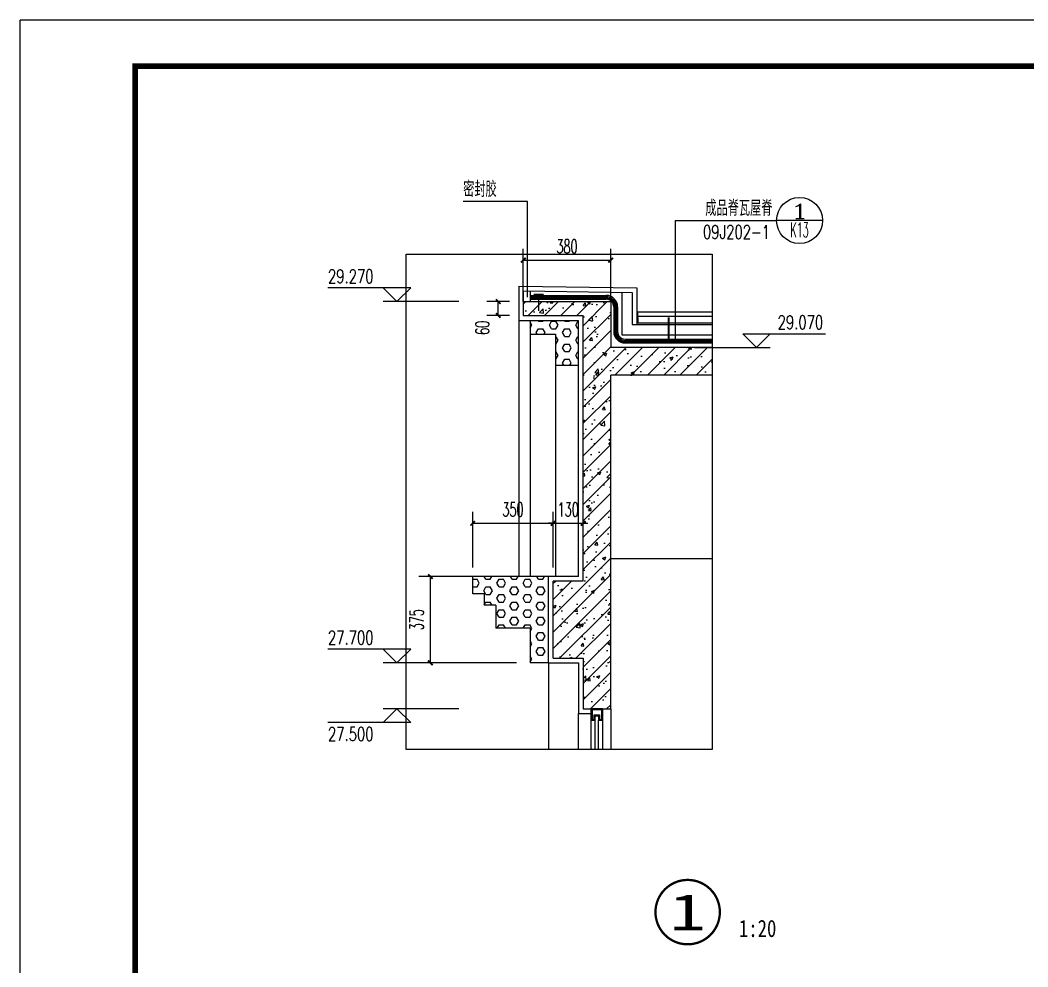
# Model space of a CAD drawing. Extents: x 0 to 125661, y -104936 to 8656.
# Drawn here: x 0 to 4381, y -4116 to 0 of the extents above; entities that cross this region are included whole.
import ezdxf
from ezdxf.enums import TextEntityAlignment as Align

# ---------------------------------------------------------------- set-up
doc = ezdxf.new("R2010")
doc.units = 0
doc.header["$LTSCALE"] = 800
doc.header["$MEASUREMENT"] = 0
doc.linetypes.add('DOTE', pattern=[2.42, 2, -0.2, 0.02, -0.2])
doc.linetypes.add('HIDDEN2', pattern=[0.1875, 0.125, -0.0625])
doc.layers.get('0').update_dxf_attribs({"linetype": 'CONTINUOUS'})
doc.layers.get('Defpoints').update_dxf_attribs({"color": 1, "linetype": 'CONTINUOUS'})
for name, color, linetype in [('A-立面看线', 117, 'CONTINUOUS'), ('AXIS_TEXT', 7, 'CONTINUOUS'), ('DIM_ELEV', 3, 'CONTINUOUS'), ('DIM_IDEN', 3, 'CONTINUOUS'), ('DIM_LEAD', 3, 'CONTINUOUS'), ('DOTE', 28, 'CONTINUOUS'), ('PUB_DIM', 3, 'CONTINUOUS'), ('PUB_HATCH', 8, 'CONTINUOUS'), ('PUB_TEXT', 7, 'CONTINUOUS'), ('WALL', 50, 'CONTINUOUS'), ('WINDOW', 145, 'CONTINUOUS'), ('图框', 107, 'CONTINUOUS'), ('瓦', 36, 'CONTINUOUS'), ('看线1', 7, 'CONTINUOUS'), ('门窗', 4, 'CONTINUOUS'), ('防水', 249, 'CONTINUOUS'), ('面层', 123, 'CONTINUOUS')]:
    doc.layers.add(name, color=color, linetype=linetype)
doc.styles.add('_TCH_DIM', font='SIMPLEX', dxfattribs={"bigfont": 'GBCBIG'})
doc.styles.add('_TCH_LABEL', font='COMPLEX', dxfattribs={"bigfont": 'GBCBIG'})
doc.styles.add('DIM_FONT', font='SIMPLEX.shx', dxfattribs={"width": 0.6})
doc.styles.add('ht', font='SIMHEI.TTF')
doc.styles.add('房间名称', font='SIMHEI.TTF', dxfattribs={"width": 0.8})
doc.dimstyles.new('DIMN20', dxfattribs={"dimscale": 0.2, "dimtxt": 300, "dimasz": 100, "dimexe": 250, "dimexo": 300, "dimgap": 150, "dimtad": 1, "dimdec": 0, "dimzin": 0, "dimdsep": 46, "dimtxsty": 'DIM_FONT', "dimblk": 'ARCHTICK', "dimcen": 0.09, "dimclrt": 7, "dimazin": 2, "dimtfac": 1, "dimtdec": 0, "dimtix": 1, "dimtmove": 2, "dimatfit": 3, "dimfxl": 0, "dimtolj": 1, "dimtzin": 0, "dimarcsym": 0})

# ---------------------------------------------------------------- blocks, each defined once
blk = doc.blocks.new('TJAD_TK_A1')
at = {"layer": '图框'}
for p in [(1341.38, 950.45), (500.38, 356.45)]:
    blk.add_line(p, (500.38, 950.45), dxfattribs=at)
at = {"layer": '图框', "const_width": 1.2}
blk.add_lwpolyline([(1331.38, 940.45), (525.38, 940.45), (525.38, 366.45), (1331.38, 366.45)], close=True, dxfattribs=at)
blk = doc.blocks.new('_ArchTick')
at = {"color": 0, "linetype": 'ByBlock', "const_width": 0.4}
blk.add_lwpolyline([(-0.5, -0.5), (0.5, 0.5)], dxfattribs=at)
blk = doc.blocks.new('*D237')
at = {"layer": 'Defpoints', "color": 0}
for p in [(1783.8, -2418.8), (2217.7, -2418.8), (2217.7, -2793.8)]:
    blk.add_point(p, dxfattribs=at)
at = {"layer": 'PUB_DIM', "color": 0, "lineweight": -2}
for p, q in [((2157.7, -2418.8), (1733.8, -2418.8)), ((1783.8, -2793.8), (1783.8, -2418.8)), ((2157.7, -2793.8), (1733.8, -2793.8))]:
    blk.add_line(p, q, dxfattribs=at)
at = {"layer": 'PUB_DIM', "color": 0, "lineweight": -2, "xscale": 20, "yscale": 20, "zscale": 20}
for p, rotation in [((1783.8, -2418.8), 90), ((1783.8, -2793.8), 270)]:
    blk.add_blockref('_ArchTick', p, dxfattribs=dict(at, rotation=rotation))
at = {"layer": 'PUB_DIM', "color": 7, "insert": (1723.8, -2606.3), "char_height": 60, "attachment_point": 5, "rotation": 90, "style": 'DIM_FONT'}
blk.add_mtext('\\A1;375', dxfattribs=at)
blk = doc.blocks.new('*D238')
at = {"layer": 'Defpoints', "color": 0}
for p in [(2317.7, -2187.4), (1967.7, -2438.8), (2317.7, -2438.8)]:
    blk.add_point(p, dxfattribs=at)
at = {"layer": 'PUB_DIM', "color": 0, "lineweight": -2}
for p, q in [((1967.7, -2378.8), (1967.7, -2137.4)), ((2317.7, -2378.8), (2317.7, -2137.4)), ((1967.7, -2187.4), (2317.7, -2187.4))]:
    blk.add_line(p, q, dxfattribs=at)
at = {"layer": 'PUB_DIM', "color": 0, "lineweight": -2, "xscale": 20, "yscale": 20, "zscale": 20, "rotation": 180}
blk.add_blockref('_ArchTick', (1967.7, -2187.4), dxfattribs=at)
at = {"layer": 'PUB_DIM', "color": 0, "lineweight": -2, "xscale": 20, "yscale": 20, "zscale": 20}
blk.add_blockref('_ArchTick', (2317.7, -2187.4), dxfattribs=at)
at = {"layer": 'PUB_DIM', "color": 7, "insert": (2142.7, -2127.4), "char_height": 60, "attachment_point": 5, "style": 'DIM_FONT'}
blk.add_mtext('\\A1;350', dxfattribs=at)
blk = doc.blocks.new('*D239')
at = {"layer": 'Defpoints', "color": 0}
for p in [(2447.7, -2187.4), (2317.7, -2438.8), (2447.7, -2438.8)]:
    blk.add_point(p, dxfattribs=at)
at = {"layer": 'PUB_DIM', "color": 0, "lineweight": -2}
for p, q in [((2317.7, -2378.8), (2317.7, -2137.4)), ((2447.7, -2378.8), (2447.7, -2137.4)), ((2317.7, -2187.4), (2297.7, -2187.4)), ((2317.7, -2187.4), (2447.7, -2187.4)), ((2447.7, -2187.4), (2467.7, -2187.4))]:
    blk.add_line(p, q, dxfattribs=at)
at = {"layer": 'PUB_DIM', "color": 0, "lineweight": -2, "xscale": 20, "yscale": 20, "zscale": 20}
blk.add_blockref('_ArchTick', (2317.7, -2187.4), dxfattribs=at)
at = {"layer": 'PUB_DIM', "color": 0, "lineweight": -2, "xscale": 20, "yscale": 20, "zscale": 20, "rotation": 180}
blk.add_blockref('_ArchTick', (2447.7, -2187.4), dxfattribs=at)
at = {"layer": 'PUB_DIM', "color": 7, "insert": (2382.7, -2127.4), "char_height": 60, "attachment_point": 5, "style": 'DIM_FONT'}
blk.add_mtext('\\A1;130', dxfattribs=at)
blk = doc.blocks.new('*D240')
at = {"layer": 'Defpoints', "color": 0}
for p in [(2567.7, -1043.6), (2187.7, -1283.5), (2567.7, -1283.5)]:
    blk.add_point(p, dxfattribs=at)
at = {"layer": 'PUB_DIM', "color": 0, "lineweight": -2}
for p, q in [((2187.7, -1223.5), (2187.7, -993.6)), ((2567.7, -1223.5), (2567.7, -993.6)), ((2187.7, -1043.6), (2567.7, -1043.6))]:
    blk.add_line(p, q, dxfattribs=at)
at = {"layer": 'PUB_DIM', "color": 0, "lineweight": -2, "xscale": 20, "yscale": 20, "zscale": 20, "rotation": 180}
blk.add_blockref('_ArchTick', (2187.7, -1043.6), dxfattribs=at)
at = {"layer": 'PUB_DIM', "color": 0, "lineweight": -2, "xscale": 20, "yscale": 20, "zscale": 20}
blk.add_blockref('_ArchTick', (2567.7, -1043.6), dxfattribs=at)
at = {"layer": 'PUB_DIM', "color": 7, "insert": (2377.7, -983.6), "char_height": 60, "attachment_point": 5, "style": 'DIM_FONT'}
blk.add_mtext('\\A1;380', dxfattribs=at)
blk = doc.blocks.new('*D241')
at = {"layer": 'Defpoints', "color": 0}
for p in [(2078.8, -1223.4), (2187.7, -1223.4), (2187.7, -1283.5)]:
    blk.add_point(p, dxfattribs=at)
at = {"layer": 'PUB_DIM', "color": 0, "lineweight": -2}
for p, q in [((2127.7, -1223.4), (2028.8, -1223.4)), ((2078.8, -1283.5), (2078.8, -1223.4)), ((2127.7, -1283.5), (2028.8, -1283.5))]:
    blk.add_line(p, q, dxfattribs=at)
at = {"layer": 'PUB_DIM', "color": 0, "lineweight": -2, "xscale": 20, "yscale": 20, "zscale": 20}
for p, rotation in [((2078.8, -1223.4), 90), ((2078.8, -1283.5), 270)]:
    blk.add_blockref('_ArchTick', p, dxfattribs=dict(at, rotation=rotation))
at = {"layer": 'PUB_DIM', "color": 7, "insert": (2009.8, -1337.5), "char_height": 60, "attachment_point": 5, "rotation": 90, "style": 'DIM_FONT'}
blk.add_mtext('\\A1;60', dxfattribs=at)

msp = doc.modelspace()

# ---------------------------------------------------------------- hatches: boundary and pattern name
at = {"layer": 'PUB_HATCH'}
h = msp.add_hatch(dxfattribs=at)
h.set_pattern_fill('钢筋混凝土', color=256, scale=20, style=0)
h.set_pattern_definition([(45, (5192.11, -3109.26), (-35.35534, 35.35534), []), (50, (5192.11, -3109.26), (143.452, -12.5504), [15, -165]), (355, (5192.11, -3109.26), (-27.75, 150.4384), [12, -132]), (100.4514, (5204.07, -3110.3), (115.702, 137.888), [12.748, -140.2284]), (46.184, (5192.11, -3069.26), (213.448, -33.104), [22.5, -247.5]), (96.6356, (5209.9, -3072.02), (186.933, 194.824), [19.122, -210.343]), (351.184, (5192.11, -3069.26), (186.932, 194.824), [18, -198]), (21, (5212.11, -3079.26), (119.3814, -80.5238), [15, -165]), (326, (5212.11, -3079.26), (48.663, 145.03), [12, -132]), (71.4514, (5222.06, -3085.97), (168.0445, 64.506), [12.748, -140.2284]), (37.5, (5192.11, -3109.26), (2.432, 66.5788), [0, -130.4, 0, -134, 0, -132.5]), (7.5, (5192.11, -3109.26), (52.6139, 78.8823), [0, -76.4, 0, -127.4, 0, -50.5]), (327.5, (5147.51, -3109.26), (106.7645, -4.511), [0, -50, 0, -156, 0, -207]), (317.5, (5127.51, -3109.26), (116.6372, 20.021), [0, -65, 0, -103.6, 0, -147])])
h.paths.add_polyline_path([(2567.7, -2773.8), (2447.7, -2773.8), (2447.7, -2993.8), (2567.7, -2993.8)])
h.paths.add_polyline_path([(3008.7, -1423.4), (2932.3, -1423.4), (2567.7, -1423.4), (2567.7, -1223.4), (2187.7, -1223.4), (2187.7, -1285.5), (2447.7, -1285.5), (2447.7, -2438.8), (2317.7, -2438.8), (2317.7, -2773.8), (2567.7, -2773.8), (2567.7, -1543.4), (3008.7, -1543.4)])
h = msp.add_hatch(dxfattribs=at)
h.set_pattern_fill('HEX', color=256, scale=20, style=0)
h.set_pattern_definition([(0, (1967.74, -2793.847), (0, 32.99556), [19.05, -38.1]), (120, (1967.74, -2793.847), (-28.575, -16.4978), [19.05, -38.1]), (60, (1986.79, -2793.847), (-28.575, 16.4978), [19.05, -38.1])])
h.paths.add_polyline_path([(2427.7, -1305.5), (2217.7, -1305.5), (2217.7, -1365.5), (2327.7, -1365.5), (2327.7, -1500.5), (2427.7, -1500.5)])
h.paths.add_polyline_path([(2297.7, -2418.8), (1967.7, -2418.8), (1967.7, -2493.8), (2017.7, -2493.8), (2017.7, -2543.8), (2067.7, -2543.8), (2067.7, -2643.8), (2217.7, -2643.8), (2217.7, -2793.8), (2297.7, -2793.8)])

# ---------------------------------------------------------------- linework, layer by layer
at = {"layer": 'A-立面看线'}
for p, q in [((2167.7, -1305.5), (2167.7, -2418.8)), ((2217.7, -1365.5), (2217.7, -2418.8)), ((2327.7, -1500.5), (2327.7, -2418.8)), ((2567.7, -2341), (3008.7, -2341)), ((2297.7, -2793.8), (2297.7, -3170.8)), ((2427.7, -3170.8), (2427.7, -3013.8)), ((2567.7, -2993.8), (2567.7, -3170.8))]:
    msp.add_line(p, q, dxfattribs=at)
at = {"layer": 'Defpoints'}
msp.add_lwpolyline([(3008.7, -3170.8), (1678.2, -3170.8), (1678.2, -1017.8), (3008.7, -1017.8)], close=True, dxfattribs=at)
at = {"layer": 'DIM_ELEV'}
for p, q in [((1698.5, -1163.4), (1338.5, -1163.4)), ((1638.5, -1223.4), (1578.5, -1163.4)), ((1638.5, -1223.4), (1698.5, -1163.4)), ((1907.7, -1223.4), (1578.5, -1223.4)), ((3201.6, -1423.4), (3141.6, -1363.4)), ((3141.6, -1363.4), (3501.6, -1363.4)), ((3201.6, -1423.4), (3261.6, -1363.4)), ((2932.3, -1423.4), (3261.6, -1423.4)), ((1698.5, -2733.8), (1338.5, -2733.8)), ((1638.5, -2793.8), (1578.5, -2733.8)), ((1638.5, -2793.8), (1698.5, -2733.8)), ((1907.7, -2793.8), (1578.5, -2793.8)), ((1638.5, -2993.8), (1578.5, -3053.8)), ((1907.7, -2993.8), (1578.5, -2993.8)), ((1638.5, -2993.8), (1698.5, -3053.8)), ((1698.5, -3053.8), (1338.5, -3053.8))]:
    msp.add_line(p, q, dxfattribs=at)
msp.add_lwpolyline([(2300.7, -1115.4, 0, 0, 0), (2474.6, -1116.2, 16, 0, 0), (2534.6, -1116.5, 0, 0, 0)], format="xyseb", dxfattribs=at)
at = {"layer": 'DIM_IDEN'}
for p, q in [((2849.7, -871), (3288.9, -871)), ((2849.7, -1392.4), (2849.7, -871)), ((3488.9, -871), (3288.9, -871))]:
    msp.add_line(p, q, dxfattribs=at)
at = {"layer": 'DIM_IDEN', "const_width": 10}
msp.add_lwpolyline([(2819.7, -1392.4), (2819.7, -1292.4)], dxfattribs=at)
at = {"layer": 'DIM_IDEN', "color": 0, "const_width": 10}
msp.add_lwpolyline([(3042.3, -3877.6, 1), (2762.3, -3877.6, 1)], format="xyb", close=True, dxfattribs=at)
at = {"layer": 'DIM_IDEN'}
msp.add_circle((3388.9, -871), 100, dxfattribs=at)
at = {"layer": 'DIM_LEAD'}
for p, q in [((2205.3, -788.5), (1926.4, -788.5)), ((2205.3, -1203.9), (2205.3, -788.5))]:
    msp.add_line(p, q, dxfattribs=at)
at = {"layer": 'DOTE', "linetype": 'DOTE', "ltscale": 0.2}
msp.add_line((3008.7, -1017.8), (3008.7, -3170.8), dxfattribs=at)
at = {"layer": 'WALL'}
for p, q in [((2187.7, -1223.4), (2187.7, -1283.5)), ((2187.7, -1223.4), (2567.7, -1223.4)), ((2567.7, -1223.4), (2567.7, -1423.4)), ((2187.7, -1283.5), (2447.7, -1283.5)), ((2447.7, -2438.8), (2447.7, -1283.5)), ((3008.7, -1423.4), (2567.7, -1423.4)), ((2567.7, -2993.8), (2567.7, -1543.4)), ((3008.7, -1543.4), (2567.7, -1543.4)), ((2447.7, -2438.8), (2317.7, -2438.8)), ((2317.7, -2773.8), (2317.7, -2438.8)), ((2317.7, -2773.8), (2447.7, -2773.8)), ((2447.7, -2773.8), (2447.7, -2993.8)), ((2447.7, -2993.8), (2567.7, -2993.8))]:
    msp.add_line(p, q, dxfattribs=at)
at = {"layer": 'WINDOW'}
for p, q in [((2532.7, -2993.8), (2482.7, -2993.8)), ((2482.7, -3170.8), (2482.7, -2993.8)), ((2486.7, -2997.8), (2486.7, -3039.8)), ((2528.7, -2997.8), (2486.7, -2997.8)), ((2496.2, -3019.8), (2519.2, -3019.8)), ((2496.2, -3039.8), (2496.2, -3019.8)), ((2519.2, -3019.8), (2519.2, -3039.8)), ((2528.7, -3039.8), (2528.7, -2997.8)), ((2532.7, -2993.8), (2532.7, -3170.8)), ((2482.7, -3043.8), (2500.2, -3043.8)), ((2486.7, -3039.8), (2496.2, -3039.8)), ((2500.2, -3023.8), (2515.2, -3023.8)), ((2500.2, -3043.8), (2500.2, -3023.8)), ((2515.2, -3023.8), (2515.2, -3043.8)), ((2515.2, -3043.8), (2532.7, -3043.8)), ((2519.2, -3039.8), (2528.7, -3039.8))]:
    msp.add_line(p, q, dxfattribs=at)
at = {"layer": '瓦'}
for points in [[(3008.7, -1287.7), (2685.9, -1287.7), (2685.3, -1267.7), (3008.7, -1267.7)], [(3008.7, -1317.6), (2686.9, -1317.6), (2685.3, -1267.7)]]:
    msp.add_lwpolyline(points, dxfattribs=at)
at = {"layer": '看线1'}
for p, q in [((2217.7, -1305.5), (2217.7, -1365.5)), ((2217.7, -1365.5), (2327.7, -1365.5)), ((2327.7, -1365.5), (2327.7, -1502.3)), ((2327.7, -1500.5), (2427.7, -1500.5)), ((1967.7, -2493.8), (1967.7, -2418.8)), ((2297.7, -2418.8), (1967.7, -2418.8)), ((2017.7, -2493.8), (1967.7, -2493.8)), ((2017.7, -2493.8), (2017.7, -2543.8)), ((2067.7, -2543.8), (2017.7, -2543.8)), ((2067.7, -2543.8), (2067.7, -2643.8)), ((2217.7, -2643.8), (2067.7, -2643.8)), ((2217.7, -2643.8), (2217.7, -2793.8)), ((2297.7, -2793.8), (2217.7, -2793.8))]:
    msp.add_line(p, q, dxfattribs=at)
at = {"layer": '门窗'}
for p, q in [((2500.2, -3170.8), (2500.2, -3043.8)), ((2515.2, -3170.8), (2515.2, -3043.8))]:
    msp.add_line(p, q, dxfattribs=at)
at = {"layer": '防水', "linetype": 'HIDDEN2', "const_width": 6}
msp.add_lwpolyline([(3008.7, -1400.4), (2630.7, -1400.4, -0.414214), (2583.7, -1353.4), (2583.7, -1246.4, 0.414214), (2547.7, -1210.4), (2217.7, -1210.4)], format="xyb", dxfattribs=at)
msp.add_lwpolyline([(2232.6, -1191.6), (2276.3, -1191.6), (2254.4, -1191.6), (2254.4, -1264.2)], dxfattribs=at)
at = {"layer": '面层'}
for p, q in [((2167.7, -1155.9), (2167.7, -1305.5)), ((2167.7, -1155.9), (2680.7, -1163.4)), ((2187.7, -1176.2), (2187.7, -1223.4)), ((2187.7, -1176.2), (2660.7, -1183.4)), ((2217.7, -1176.2), (2217.7, -1223.4)), ((2680.7, -1163.4), (2680.7, -1323.4)), ((2217.7, -1196.4), (2547.7, -1196.4)), ((2217.7, -1202.4), (2547.7, -1202.4)), ((2217.7, -1207.4), (2547.7, -1207.4)), ((2217.7, -1213.4), (2547.7, -1213.4)), ((2615.7, -1183.4), (2615.7, -1368.4)), ((2660.7, -1183.4), (2660.7, -1323.4)), ((2580.7, -1246.4), (2580.7, -1353.4)), ((2586.7, -1246.4), (2586.7, -1353.4)), ((2591.7, -1246.4), (2591.7, -1353.4)), ((2597.7, -1246.4), (2597.7, -1353.4)), ((2167.7, -1305.5), (2427.7, -1305.5)), ((2427.7, -2418.8), (2427.7, -1305.5)), ((2660.7, -1323.4), (3008.7, -1323.4)), ((2615.7, -1368.4), (3008.7, -1368.4)), ((2630.7, -1386.4), (3008.7, -1386.4)), ((2630.7, -1392.4), (3008.7, -1392.4)), ((2630.7, -1397.4), (3008.7, -1397.4)), ((2630.7, -1403.4), (3008.7, -1403.4)), ((2427.7, -2418.8), (2297.7, -2418.8)), ((2297.7, -2793.8), (2297.7, -2418.8)), ((2297.7, -2793.8), (2427.7, -2793.8)), ((2427.7, -2793.8), (2427.7, -3013.8)), ((2427.7, -3013.8), (2482.7, -3013.8))]:
    msp.add_line(p, q, dxfattribs=at)
for centre, radius, start, end in [((2547.7, -1246.4), 50, 360, 90), ((2547.7, -1246.4), 44, 360, 90), ((2547.7, -1246.4), 39, 360, 90), ((2547.7, -1246.4), 33, 360, 90), ((2630.7, -1353.4), 50, 180, 270), ((2630.7, -1353.4), 44, 180, 270), ((2630.7, -1353.4), 39, 180, 270), ((2630.7, -1353.4), 33, 180, 270)]:
    msp.add_arc(centre, radius, start, end, dxfattribs=at)

# ---------------------------------------------------------------- block references
at = {"layer": '图框', "xscale": 20, "yscale": 20, "zscale": 20}
msp.add_blockref('TJAD_TK_A1', (-10007.6, -19009), dxfattribs=at)

# ---------------------------------------------------------------- texts
at = {"layer": 'AXIS_TEXT', "color": 0, "style": 'ht', "width": 1.382813}
msp.add_text('1', height=158.4, dxfattribs=at).set_placement((2823.1, -3956.8), (2981.5, -3956.8), align=Align.FIT)
at = {"layer": 'PUB_TEXT'}
for s, style, p in [('密封胶', '_TCH_DIM', (1926.4, -768.5)), ('成品脊瓦屋脊', '_TCH_LABEL', (2979.2, -851))]:
    msp.add_text(s, height=67.52, dxfattribs=dict(at, style=style)).set_placement(p)
at = {"layer": 'PUB_TEXT', "style": '_TCH_LABEL'}
for s, width, p, p2 in [('1', 2.916667, (3348.6, -862.9), (3429.1, -862.9)), ('K13', 0.514706, (3348.6, -943.4), (3429.1, -943.4))]:
    msp.add_text(s, height=64.4, dxfattribs=dict(at, width=width)).set_placement(p, p2, align=Align.FIT)
at = {"layer": 'PUB_TEXT'}
for s, height, style, width, p in [('09J202-1', 59.5, '_TCH_LABEL', 0.705882, (2968.9, -950.5)), ('29.270', 59.5, '_TCH_DIM', 0.705882, (1338.5, -1143.4)), ('29.070', 59.5, '_TCH_DIM', 0.705882, (3293.6, -1343.4)), ('27.700', 59.5, '_TCH_DIM', 0.705882, (1338.5, -2713.8)), ('27.500', 59.5, '_TCH_DIM', 0.705882, (1338.5, -3133.3)), ('1:20', 74.68, '房间名称', 0.8, (3125.4, -3985.7))]:
    msp.add_text(s, height=height, dxfattribs=dict(at, style=style, width=width)).set_placement(p)

# ---------------------------------------------------------------- dimensions: what is measured, and where the dimension line sits
at = {"layer": 'PUB_DIM'}
for p1, p2, distance, picture, middle in [((2187.7, -1283.5), (2567.7, -1283.5), 239.9, '*D240', (2377.7, -983.6)), ((1967.7, -2438.8), (2317.7, -2438.8), 251.5, '*D238', (2142.7, -2127.4)), ((2317.7, -2438.8), (2447.7, -2438.8), 251.5, '*D239', (2382.7, -2127.4)), ((2217.7, -2793.8), (2217.7, -2418.8), 433.9, '*D237', (1723.8, -2606.3))]:
    dim = msp.add_aligned_dim(p1=p1, p2=p2, distance=distance, dimstyle='DIMN20', dxfattribs=at)
    dim.commit()
    dim.dimension.update_dxf_attribs({"geometry": picture, "text_midpoint": middle})
dim = msp.add_linear_dim(base=(2078.8, -1223.4), p1=(2187.7, -1283.5), p2=(2187.7, -1223.4), angle=90, dimstyle='DIMN20', dxfattribs=at)
dim.commit()
dim.dimension.update_dxf_attribs({"geometry": '*D241', "text_midpoint": (2009.8, -1337.5), "dimtype": 161})

doc.saveas('drawing.dxf')
